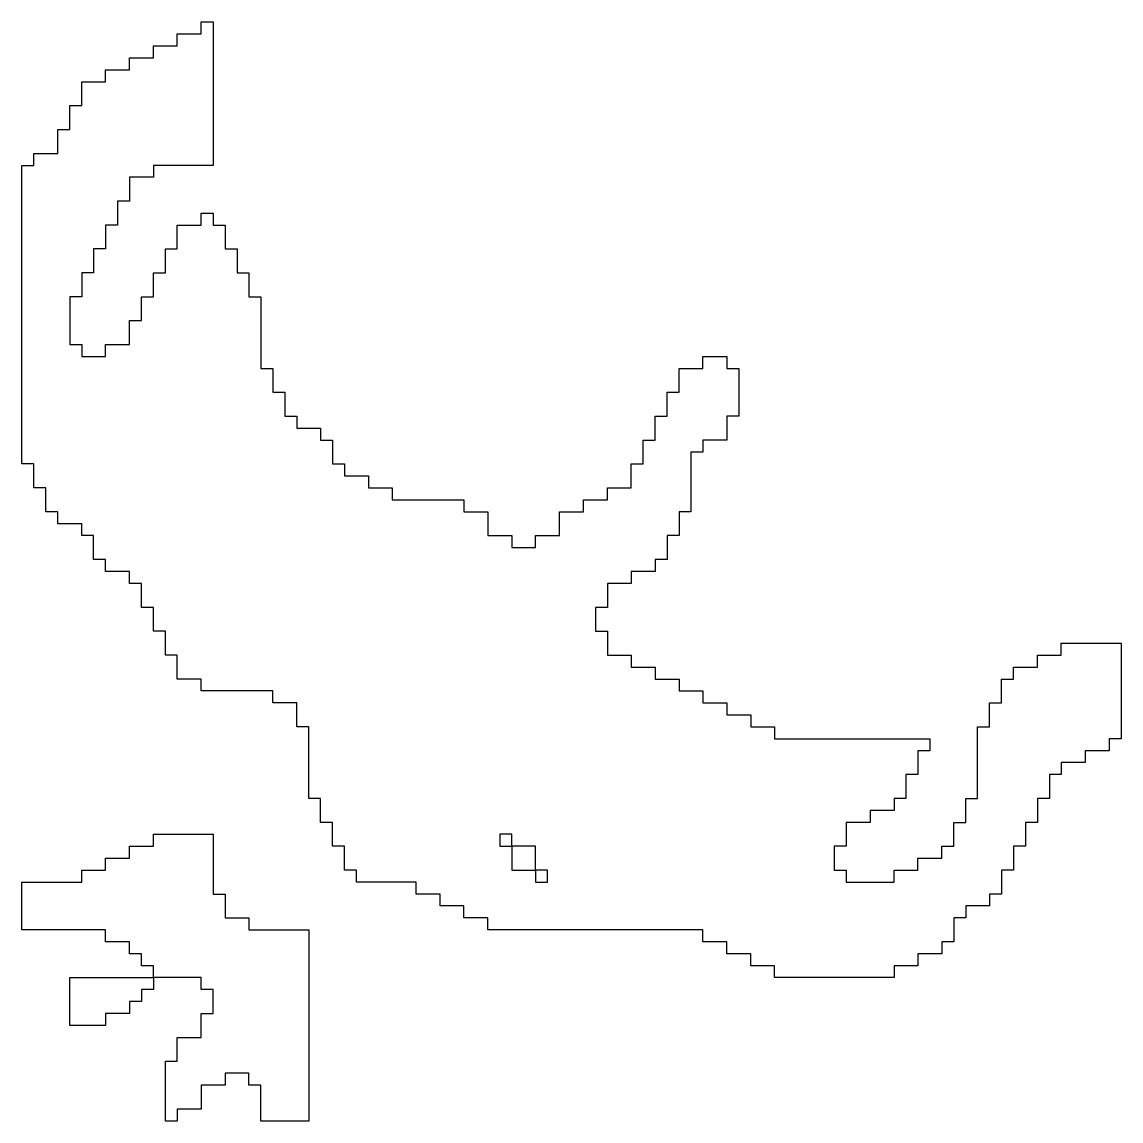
# Model space of a CAD drawing. Header units: millimetres. Extents: x 0 to 100, y 0 to 100.
import ezdxf

# ---------------------------------------------------------------- set-up
doc = ezdxf.new("R2010")
doc.units = ezdxf.units.MM

msp = doc.modelspace()

# ---------------------------------------------------------------- linework, layer by layer
for points in [[(16.3043, 100), (17.3913, 100), (17.3913, 86.9565), (11.9565, 86.9565), (11.9565, 85.8696), (9.7826, 85.8696), (9.7826, 83.6957), (8.6957, 83.6957), (8.6957, 81.5217), (7.6087, 81.5217), (7.6087, 79.3478), (6.5217, 79.3478), (6.5217, 77.1739), (5.4348, 77.1739), (5.4348, 75), (4.3478, 75), (4.3478, 70.6522), (5.4348, 70.6522), (5.4348, 69.5652), (7.6087, 69.5652), (7.6087, 70.6522), (9.7826, 70.6522), (9.7826, 72.8261), (10.8696, 72.8261), (10.8696, 75), (11.9565, 75), (11.9565, 77.1739), (13.0435, 77.1739), (13.0435, 79.3478), (14.1304, 79.3478), (14.1304, 81.5217), (16.3043, 81.5217), (16.3043, 82.6087), (17.3913, 82.6087), (17.3913, 81.5217), (18.4783, 81.5217), (18.4783, 79.3478), (19.5652, 79.3478), (19.5652, 77.1739), (20.6522, 77.1739), (20.6522, 75), (21.7391, 75), (21.7391, 68.4783), (22.8261, 68.4783), (22.8261, 66.3043), (23.913, 66.3043), (23.913, 64.1304), (25, 64.1304), (25, 63.0435), (27.1739, 63.0435), (27.1739, 61.9565), (28.2609, 61.9565), (28.2609, 59.7826), (29.3478, 59.7826), (29.3478, 58.6957), (31.5217, 58.6957), (31.5217, 57.6087), (33.6957, 57.6087), (33.6957, 56.5217), (40.2174, 56.5217), (40.2174, 55.4348), (42.3913, 55.4348), (42.3913, 53.2609), (44.5652, 53.2609), (44.5652, 52.1739), (46.7391, 52.1739), (46.7391, 53.2609), (48.913, 53.2609), (48.913, 55.4348), (51.087, 55.4348), (51.087, 56.5217), (53.2609, 56.5217), (53.2609, 57.6087), (55.4348, 57.6087), (55.4348, 59.7826), (56.5217, 59.7826), (56.5217, 61.9565), (57.6087, 61.9565), (57.6087, 64.1304), (58.6957, 64.1304), (58.6957, 66.3043), (59.7826, 66.3043), (59.7826, 68.4783), (61.9565, 68.4783), (61.9565, 69.5652), (64.1304, 69.5652), (64.1304, 68.4783), (65.2174, 68.4783), (65.2174, 64.1304), (64.1304, 64.1304), (64.1304, 61.9565), (61.9565, 61.9565), (61.9565, 60.8696), (60.8696, 60.8696), (60.8696, 55.4348), (59.7826, 55.4348), (59.7826, 53.2609), (58.6957, 53.2609), (58.6957, 51.087), (57.6087, 51.087), (57.6087, 50), (55.4348, 50), (55.4348, 48.913), (53.2609, 48.913), (53.2609, 46.7391), (52.1739, 46.7391), (52.1739, 44.5652), (53.2609, 44.5652), (53.2609, 42.3913), (55.4348, 42.3913), (55.4348, 41.3043), (57.6087, 41.3043), (57.6087, 40.2174), (59.7826, 40.2174), (59.7826, 39.1304), (61.9565, 39.1304), (61.9565, 38.0435), (64.1304, 38.0435), (64.1304, 36.9565), (66.3043, 36.9565), (66.3043, 35.8696), (68.4783, 35.8696), (68.4783, 34.7826), (82.6087, 34.7826), (82.6087, 33.6957), (81.5217, 33.6957), (81.5217, 31.5217), (80.4348, 31.5217), (80.4348, 29.3478), (79.3478, 29.3478), (79.3478, 28.2609), (77.1739, 28.2609), (77.1739, 27.1739), (75, 27.1739), (75, 25), (73.913, 25), (73.913, 22.8261), (75, 22.8261), (75, 21.7391), (79.3478, 21.7391), (79.3478, 22.8261), (81.5217, 22.8261), (81.5217, 23.913), (83.6957, 23.913), (83.6957, 25), (84.7826, 25), (84.7826, 27.1739), (85.8696, 27.1739), (85.8696, 29.3478), (86.9565, 29.3478), (86.9565, 35.8696), (88.0435, 35.8696), (88.0435, 38.0435), (89.1304, 38.0435), (89.1304, 40.2174), (90.2174, 40.2174), (90.2174, 41.3043), (92.3913, 41.3043), (92.3913, 42.3913), (94.5652, 42.3913), (94.5652, 43.4783), (100, 43.4783), (100, 34.7826), (98.913, 34.7826), (98.913, 33.6957), (96.7391, 33.6957), (96.7391, 32.6087), (94.5652, 32.6087), (94.5652, 31.5217), (93.4783, 31.5217), (93.4783, 29.3478), (92.3913, 29.3478), (92.3913, 27.1739), (91.3043, 27.1739), (91.3043, 25), (90.2174, 25), (90.2174, 22.8261), (89.1304, 22.8261), (89.1304, 20.6522), (88.0435, 20.6522), (88.0435, 19.5652), (85.8696, 19.5652), (85.8696, 18.4783), (84.7826, 18.4783), (84.7826, 16.3043), (83.6957, 16.3043), (83.6957, 15.2174), (81.5217, 15.2174), (81.5217, 14.1304), (79.3478, 14.1304), (79.3478, 13.0435), (68.4783, 13.0435), (68.4783, 14.1304), (66.3043, 14.1304), (66.3043, 15.2174), (64.1304, 15.2174), (64.1304, 16.3043), (61.9565, 16.3043), (61.9565, 17.3913), (42.3913, 17.3913), (42.3913, 18.4783), (40.2174, 18.4783), (40.2174, 19.5652), (38.0435, 19.5652), (38.0435, 20.6522), (35.8696, 20.6522), (35.8696, 21.7391), (30.4348, 21.7391), (30.4348, 22.8261), (29.3478, 22.8261), (29.3478, 25), (28.2609, 25), (28.2609, 27.1739), (27.1739, 27.1739), (27.1739, 29.3478), (26.087, 29.3478), (26.087, 35.8696), (25, 35.8696), (25, 38.0435), (22.8261, 38.0435), (22.8261, 39.1304), (16.3043, 39.1304), (16.3043, 40.2174), (14.1304, 40.2174), (14.1304, 42.3913), (13.0435, 42.3913), (13.0435, 44.5652), (11.9565, 44.5652), (11.9565, 46.7391), (10.8696, 46.7391), (10.8696, 48.913), (9.7826, 48.913), (9.7826, 50), (7.6087, 50), (7.6087, 51.087), (6.5217, 51.087), (6.5217, 53.2609), (5.4348, 53.2609), (5.4348, 54.3478), (3.2609, 54.3478), (3.2609, 55.4348), (2.1739, 55.4348), (2.1739, 57.6087), (1.087, 57.6087), (1.087, 59.7826), (0, 59.7826), (0, 86.9565), (1.087, 86.9565), (1.087, 88.0435), (3.2609, 88.0435), (3.2609, 90.2174), (4.3478, 90.2174), (4.3478, 92.3913), (5.4348, 92.3913), (5.4348, 94.5652), (7.6087, 94.5652), (7.6087, 95.6522), (9.7826, 95.6522), (9.7826, 96.7391), (11.9565, 96.7391), (11.9565, 97.8261), (14.1304, 97.8261), (14.1304, 98.913), (16.3043, 98.913)], [(11.9565, 26.087), (17.3913, 26.087), (17.3913, 20.6522), (18.4783, 20.6522), (18.4783, 18.4783), (20.6522, 18.4783), (20.6522, 17.3913), (26.087, 17.3913), (26.087, 0), (21.7391, 0), (21.7391, 3.2609), (20.6522, 3.2609), (20.6522, 4.3478), (18.4783, 4.3478), (18.4783, 3.2609), (16.3043, 3.2609), (16.3043, 1.087), (14.1304, 1.087), (14.1304, 0), (13.0435, 0), (13.0435, 5.4348), (14.1304, 5.4348), (14.1304, 7.6087), (16.3043, 7.6087), (16.3043, 9.7826), (17.3913, 9.7826), (17.3913, 11.9565), (16.3043, 11.9565), (16.3043, 13.0435), (11.9565, 13.0435), (11.9565, 14.1304), (10.8696, 14.1304), (10.8696, 15.2174), (9.7826, 15.2174), (9.7826, 16.3043), (7.6087, 16.3043), (7.6087, 17.3913), (0, 17.3913), (0, 21.7391), (5.4348, 21.7391), (5.4348, 22.8261), (7.6087, 22.8261), (7.6087, 23.913), (9.7826, 23.913), (9.7826, 25), (11.9565, 25)], [(44.5652, 26.087), (43.4783, 26.087), (43.4783, 25), (44.5652, 25), (44.5652, 22.8261), (46.7391, 22.8261), (46.7391, 21.7391), (47.8261, 21.7391), (47.8261, 22.8261), (46.7391, 22.8261), (46.7391, 25), (44.5652, 25)], [(11.9565, 13.0435), (11.9565, 11.9565), (10.8696, 11.9565), (10.8696, 10.8696), (9.7826, 10.8696), (9.7826, 9.7826), (7.6087, 9.7826), (7.6087, 8.6957), (4.3478, 8.6957), (4.3478, 13.0435)]]:
    msp.add_lwpolyline(points, close=True)

doc.saveas('drawing.dxf')
